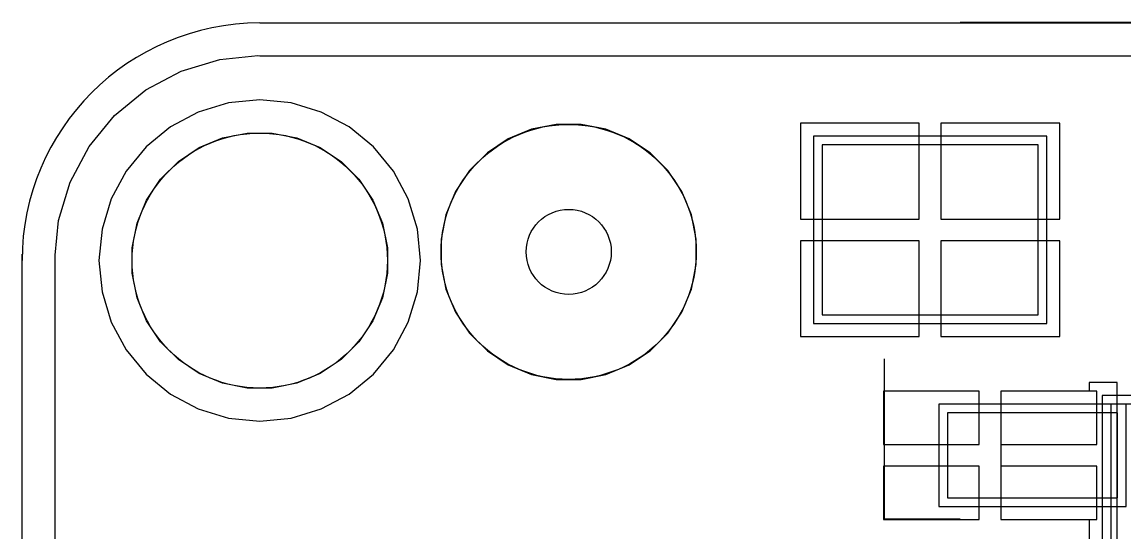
# Model space of a CAD drawing. Header units: millimetres. Extents: x 31.7 to 126, y 35.8 to 88.7.
# Drawn here: x 31.72 to 44.69, y 82.72 to 88.73 of the extents above; entities that cross this region are included whole.
import ezdxf

# ---------------------------------------------------------------- set-up
doc = ezdxf.new("R2010")
doc.units = ezdxf.units.MM
for name, color, linetype in [('BottomLayer', 5, 'Continuous'), ('BottomSolder', 6, 'Continuous'), ('KeepOutLayer', 6, 'Continuous'), ('MultiLayer', 9, 'Continuous'), ('TopLayer', 1, 'Continuous'), ('TopOverlay', 2, 'Continuous'), ('TopPaste', 8, 'Continuous'), ('TopSolder', 216, 'Continuous')]:
    doc.layers.add(name, color=color, linetype=linetype)

# ---------------------------------------------------------------- blocks, each defined once
blk = doc.blocks.new('MICROUSB_5S_9')
at = {"layer": 'BottomLayer'}
for p, q in [((0.065, 3.65), (-2.475, 3.65)), ((-2.475, 3.65), (-2.475, 1.65)), ((0.065, 1.65), (0.065, 3.65)), ((7.315, 3.65), (4.775, 3.65)), ((4.775, 3.65), (4.775, 1.65)), ((7.315, 1.65), (7.315, 3.65)), ((-2.475, 1.65), (0.065, 1.65)), ((4.775, 1.65), (7.315, 1.65)), ((1, 0.5), (-1, 0.5)), ((-1, 0.5), (-1, -0.5)), ((1, -0.5), (1, 0.5)), ((5.85, 0.5), (3.85, 0.5)), ((3.85, 0.5), (3.85, -0.5)), ((5.85, -0.5), (5.85, 0.5)), ((-1, -0.5), (1, -0.5)), ((3.85, -0.5), (5.85, -0.5))]:
    blk.add_line(p, q, dxfattribs=at)
at = {"layer": 'BottomSolder'}
for p, q in [((0.167, 3.752), (-2.576, 3.752)), ((-2.576, 3.752), (-2.576, 1.548)), ((0.167, 1.548), (0.167, 3.752)), ((7.417, 3.752), (4.674, 3.752)), ((4.674, 3.752), (4.674, 1.548)), ((7.417, 1.548), (7.417, 3.752)), ((-2.576, 1.548), (0.167, 1.548)), ((4.674, 1.548), (7.417, 1.548)), ((1.102, 0.602), (-1.102, 0.602)), ((-1.102, 0.602), (-1.102, -0.602)), ((1.102, -0.602), (1.102, 0.602)), ((5.952, 0.602), (3.748, 0.602)), ((3.748, 0.602), (3.748, -0.602)), ((5.952, -0.602), (5.952, 0.602)), ((-1.102, -0.602), (1.102, -0.602)), ((3.748, -0.602), (5.952, -0.602))]:
    blk.add_line(p, q, dxfattribs=at)
at = {"layer": 'MultiLayer'}
for p, q in [((0.065, 3.65), (-2.475, 3.65)), ((-2.475, 3.65), (-2.475, 1.65)), ((0.065, 1.65), (0.065, 3.65)), ((7.315, 3.65), (4.775, 3.65)), ((4.775, 3.65), (4.775, 1.65)), ((7.315, 1.65), (7.315, 3.65)), ((-2.475, 1.65), (0.065, 1.65)), ((4.775, 1.65), (7.315, 1.65)), ((1, 0.5), (-1, 0.5)), ((-1, 0.5), (-1, -0.5)), ((1, -0.5), (1, 0.5)), ((5.85, 0.5), (3.85, 0.5)), ((3.85, 0.5), (3.85, -0.5)), ((5.85, -0.5), (5.85, 0.5)), ((-1, -0.5), (1, -0.5)), ((3.85, -0.5), (5.85, -0.5))]:
    blk.add_line(p, q, dxfattribs=at)
at = {"layer": 'TopLayer'}
for p, q in [((0.065, 3.65), (-2.475, 3.65)), ((-2.475, 3.65), (-2.475, 1.65)), ((0.065, 1.65), (0.065, 3.65)), ((1.421, 3.65), (1.421, 2.15)), ((3.421, 3.65), (1.421, 3.65)), ((3.421, 2.15), (3.421, 3.65)), ((7.315, 3.65), (4.775, 3.65)), ((4.775, 3.65), (4.775, 1.65)), ((7.315, 1.65), (7.315, 3.65)), ((1.421, 2.15), (3.421, 2.15)), ((-2.475, 1.65), (0.065, 1.65)), ((4.775, 1.65), (7.315, 1.65)), ((0.921, 0.6), (0.921, -1.9)), ((1.321, 0.6), (0.921, 0.6)), ((1.321, -1.9), (1.321, 0.6)), ((1.571, 0.6), (1.571, -1.9)), ((1.971, 0.6), (1.571, 0.6)), ((1.971, -1.9), (1.971, 0.6)), ((2.221, 0.6), (2.221, -1.9)), ((2.621, 0.6), (2.221, 0.6)), ((2.621, -1.9), (2.621, 0.6)), ((2.871, 0.6), (2.871, -1.9)), ((3.271, 0.6), (2.871, 0.6)), ((3.271, -1.9), (3.271, 0.6)), ((3.521, 0.6), (3.521, -1.9)), ((3.921, 0.6), (3.521, 0.6)), ((3.921, -1.9), (3.921, 0.6)), ((1, 0.5), (-1, 0.5)), ((-1, 0.5), (-1, -0.5)), ((1, -0.5), (1, 0.5)), ((5.85, 0.5), (3.85, 0.5)), ((3.85, 0.5), (3.85, -0.5)), ((5.85, -0.5), (5.85, 0.5)), ((-1, -0.5), (1, -0.5)), ((3.85, -0.5), (5.85, -0.5)), ((0.921, -1.9), (1.321, -1.9)), ((1.571, -1.9), (1.971, -1.9)), ((2.221, -1.9), (2.621, -1.9)), ((2.871, -1.9), (3.271, -1.9)), ((3.521, -1.9), (3.921, -1.9))]:
    blk.add_line(p, q, dxfattribs=at)
at = {"layer": 'TopOverlay'}
for p, q in [((-0.852, 5.095), (5.498, 5.095)), ((-1.741, -0.747), (-1.741, 1.133)), ((6.641, -0.747), (6.641, 1.133)), ((-1.741, -0.747), (-0.852, -0.747)), ((5.625, -0.747), (6.641, -0.747))]:
    blk.add_line(p, q, dxfattribs=at)
at = {"layer": 'TopPaste'}
for p, q in [((1.421, 3.65), (1.421, 2.15)), ((3.421, 3.65), (1.421, 3.65)), ((3.421, 2.15), (3.421, 3.65)), ((1.421, 2.15), (3.421, 2.15)), ((0.921, 0.6), (0.921, -1.9)), ((1.321, 0.6), (0.921, 0.6)), ((1.321, -1.9), (1.321, 0.6)), ((1.571, 0.6), (1.571, -1.9)), ((1.971, 0.6), (1.571, 0.6)), ((1.971, -1.9), (1.971, 0.6)), ((2.221, 0.6), (2.221, -1.9)), ((2.621, 0.6), (2.221, 0.6)), ((2.621, -1.9), (2.621, 0.6)), ((2.871, 0.6), (2.871, -1.9)), ((3.271, 0.6), (2.871, 0.6)), ((3.271, -1.9), (3.271, 0.6)), ((3.521, 0.6), (3.521, -1.9)), ((3.921, 0.6), (3.521, 0.6)), ((3.921, -1.9), (3.921, 0.6)), ((0.921, -1.9), (1.321, -1.9)), ((1.571, -1.9), (1.971, -1.9)), ((2.221, -1.9), (2.621, -1.9)), ((2.871, -1.9), (3.271, -1.9)), ((3.521, -1.9), (3.921, -1.9))]:
    blk.add_line(p, q, dxfattribs=at)
at = {"layer": 'TopSolder'}
for p, q in [((0.167, 3.752), (-2.576, 3.752)), ((-2.576, 3.752), (-2.576, 1.548)), ((0.167, 1.548), (0.167, 3.752)), ((1.319, 3.752), (1.319, 2.048)), ((3.522, 3.752), (1.319, 3.752)), ((3.522, 2.048), (3.522, 3.752)), ((7.417, 3.752), (4.674, 3.752)), ((4.674, 3.752), (4.674, 1.548)), ((7.417, 1.548), (7.417, 3.752)), ((1.319, 2.048), (3.522, 2.048)), ((-2.576, 1.548), (0.167, 1.548)), ((4.674, 1.548), (7.417, 1.548)), ((0.819, 0.702), (0.819, -2.002)), ((1.422, 0.702), (0.819, 0.702)), ((1.422, -2.002), (1.422, 0.702)), ((1.469, 0.702), (1.469, -2.002)), ((2.072, 0.702), (1.469, 0.702)), ((2.072, -2.002), (2.072, 0.702)), ((2.119, 0.702), (2.119, -2.002)), ((2.722, 0.702), (2.119, 0.702)), ((2.722, -2.002), (2.722, 0.702)), ((2.769, 0.702), (2.769, -2.002)), ((3.372, 0.702), (2.769, 0.702)), ((3.372, -2.002), (3.372, 0.702)), ((3.419, 0.702), (3.419, -2.002)), ((4.022, 0.702), (3.419, 0.702)), ((4.022, -2.002), (4.022, 0.702)), ((1.102, 0.602), (-1.102, 0.602)), ((-1.102, 0.602), (-1.102, -0.602)), ((1.102, -0.602), (1.102, 0.602)), ((5.952, 0.602), (3.748, 0.602)), ((3.748, 0.602), (3.748, -0.602)), ((5.952, -0.602), (5.952, 0.602)), ((-1.102, -0.602), (1.102, -0.602)), ((3.748, -0.602), (5.952, -0.602)), ((0.819, -2.002), (1.422, -2.002)), ((1.469, -2.002), (2.072, -2.002)), ((2.119, -2.002), (2.722, -2.002)), ((2.769, -2.002), (3.372, -2.002)), ((3.419, -2.002), (4.022, -2.002))]:
    blk.add_line(p, q, dxfattribs=at)

msp = doc.modelspace()

# ---------------------------------------------------------------- linework, layer by layer
at = {"layer": 'BottomLayer'}
for p, q in [((34.048, 88.294), (34.497, 88.338)), ((34.497, 88.338), (34.519, 88.334)), ((34.519, 88.334), (122.606, 88.334)), ((33.596, 88.157), (34.048, 88.294)), ((33.179, 87.934), (33.596, 88.157)), ((32.813, 87.634), (33.179, 87.934)), ((34.15, 87.782), (33.795, 87.674)), ((34.519, 87.818), (34.15, 87.782)), ((34.887, 87.782), (34.519, 87.818)), ((35.242, 87.674), (34.887, 87.782)), ((33.795, 87.674), (33.469, 87.5)), ((35.569, 87.5), (35.242, 87.674)), ((32.513, 87.268), (32.813, 87.634)), ((42.272, 87.542), (40.875, 87.542)), ((40.875, 87.542), (40.875, 86.415)), ((42.272, 86.415), (42.272, 87.542)), ((43.923, 87.542), (42.526, 87.542)), ((42.526, 87.542), (42.526, 86.415)), ((43.923, 86.415), (43.923, 87.542)), ((33.469, 87.5), (33.182, 87.265)), ((35.855, 87.265), (35.569, 87.5)), ((32.29, 86.851), (32.513, 87.268)), ((33.182, 87.265), (32.947, 86.978)), ((36.09, 86.978), (35.855, 87.265)), ((32.947, 86.978), (32.772, 86.652)), ((36.265, 86.652), (36.09, 86.978)), ((32.153, 86.399), (32.29, 86.851)), ((32.772, 86.652), (32.665, 86.297)), ((36.372, 86.297), (36.265, 86.652)), ((32.113, 85.993), (32.153, 86.399)), ((40.875, 86.415), (42.272, 86.415)), ((42.526, 86.415), (43.923, 86.415)), ((32.665, 86.297), (32.628, 85.928)), ((36.409, 85.928), (36.372, 86.297)), ((42.272, 86.161), (40.875, 86.161)), ((40.875, 86.161), (40.875, 85.034)), ((42.272, 85.034), (42.272, 86.161)), ((43.923, 86.161), (42.526, 86.161)), ((42.526, 86.161), (42.526, 85.034)), ((43.923, 85.034), (43.923, 86.161)), ((32.113, 38.684), (32.113, 85.993)), ((32.628, 85.928), (32.665, 85.559)), ((36.372, 85.559), (36.409, 85.928)), ((32.665, 85.559), (32.772, 85.205)), ((36.265, 85.205), (36.372, 85.559)), ((32.772, 85.205), (32.947, 84.878)), ((36.09, 84.878), (36.265, 85.205)), ((40.875, 85.034), (42.272, 85.034)), ((42.526, 85.034), (43.923, 85.034)), ((32.947, 84.878), (33.182, 84.592)), ((35.855, 84.592), (36.09, 84.878)), ((33.182, 84.592), (33.469, 84.357)), ((35.569, 84.357), (35.855, 84.592)), ((33.469, 84.357), (33.795, 84.182)), ((35.242, 84.182), (35.569, 84.357)), ((42.977, 84.392), (41.85, 84.392)), ((41.85, 84.392), (41.85, 83.765)), ((42.977, 83.765), (42.977, 84.392)), ((44.358, 84.392), (43.231, 84.392)), ((43.231, 84.392), (43.231, 83.765)), ((44.358, 83.765), (44.358, 84.392)), ((33.795, 84.182), (34.15, 84.074)), ((34.887, 84.074), (35.242, 84.182)), ((34.15, 84.074), (34.519, 84.038)), ((34.519, 84.038), (34.887, 84.074)), ((41.85, 83.765), (42.977, 83.765)), ((43.231, 83.765), (44.358, 83.765)), ((42.977, 83.511), (41.85, 83.511)), ((41.85, 83.511), (41.85, 82.884)), ((42.977, 82.884), (42.977, 83.511)), ((44.358, 83.511), (43.231, 83.511)), ((43.231, 83.511), (43.231, 82.884)), ((44.358, 82.884), (44.358, 83.511)), ((41.85, 82.884), (42.977, 82.884)), ((43.231, 82.884), (44.358, 82.884))]:
    msp.add_line(p, q, dxfattribs=at)
at = {"layer": 'KeepOutLayer'}
for p, q in [((34.519, 88.722), (122.606, 88.722)), ((31.725, 38.684), (31.725, 86.004))]:
    msp.add_line(p, q, dxfattribs=at)
msp.add_circle((34.519, 85.928), 1.5, dxfattribs=at)
msp.add_arc((34.519, 85.928), 2.794, 90, 180, dxfattribs=at)
at = {"layer": 'MultiLayer'}
for p, q in [((34.081, 87.371), (34.371, 87.428)), ((34.371, 87.428), (34.519, 87.428)), ((34.519, 87.428), (34.666, 87.428)), ((34.666, 87.428), (34.956, 87.371)), ((33.562, 87.093), (33.808, 87.257)), ((33.808, 87.257), (34.081, 87.371)), ((34.956, 87.371), (35.229, 87.257)), ((35.229, 87.257), (35.475, 87.093)), ((33.353, 86.884), (33.562, 87.093)), ((35.475, 87.093), (35.684, 86.884)), ((33.189, 86.639), (33.353, 86.884)), ((35.684, 86.884), (35.848, 86.639)), ((33.076, 86.366), (33.189, 86.639)), ((35.848, 86.639), (35.961, 86.366)), ((33.019, 86.076), (33.076, 86.366)), ((35.961, 86.366), (36.019, 86.076)), ((33.019, 85.928), (33.019, 86.076)), ((36.019, 86.076), (36.019, 85.928)), ((33.019, 85.78), (33.019, 85.928)), ((36.019, 85.928), (36.019, 85.78)), ((33.076, 85.491), (33.019, 85.78)), ((36.019, 85.78), (35.961, 85.491)), ((33.189, 85.218), (33.076, 85.491)), ((35.961, 85.491), (35.848, 85.218)), ((33.353, 84.972), (33.189, 85.218)), ((35.848, 85.218), (35.684, 84.972)), ((33.562, 84.763), (33.353, 84.972)), ((35.684, 84.972), (35.475, 84.763)), ((33.808, 84.599), (33.562, 84.763)), ((35.475, 84.763), (35.229, 84.599)), ((34.081, 84.486), (33.808, 84.599)), ((35.229, 84.599), (34.956, 84.486)), ((34.371, 84.428), (34.081, 84.486)), ((34.519, 84.428), (34.371, 84.428)), ((34.519, 84.428), (34.519, 84.428)), ((34.666, 84.428), (34.519, 84.428)), ((34.956, 84.486), (34.666, 84.428))]:
    msp.add_line(p, q, dxfattribs=at)
at = {"layer": 'TopLayer'}
for p, q in [((34.048, 88.294), (34.497, 88.338)), ((34.497, 88.338), (34.519, 88.334)), ((34.519, 88.334), (122.606, 88.334)), ((33.596, 88.157), (34.048, 88.294)), ((33.179, 87.934), (33.596, 88.157)), ((32.813, 87.634), (33.179, 87.934)), ((34.15, 87.782), (33.795, 87.674)), ((34.519, 87.818), (34.15, 87.782)), ((34.887, 87.782), (34.519, 87.818)), ((35.242, 87.674), (34.887, 87.782)), ((33.795, 87.674), (33.469, 87.5)), ((35.569, 87.5), (35.242, 87.674)), ((32.513, 87.268), (32.813, 87.634)), ((38.003, 87.53), (37.713, 87.472)), ((38.003, 87.53), (37.713, 87.472)), ((38.151, 87.53), (38.003, 87.53)), ((38.299, 87.53), (38.003, 87.53)), ((38.299, 87.53), (38.151, 87.53)), ((38.588, 87.472), (38.299, 87.53)), ((38.588, 87.472), (38.299, 87.53)), ((42.272, 87.542), (40.875, 87.542)), ((40.875, 87.542), (40.875, 86.415)), ((42.272, 86.415), (42.272, 87.542)), ((43.923, 87.542), (42.526, 87.542)), ((42.526, 87.542), (42.526, 86.415)), ((43.923, 86.415), (43.923, 87.542)), ((33.469, 87.5), (33.182, 87.265)), ((35.855, 87.265), (35.569, 87.5)), ((37.713, 87.472), (37.44, 87.359)), ((37.713, 87.472), (37.44, 87.359)), ((38.861, 87.359), (38.588, 87.472)), ((38.861, 87.359), (38.588, 87.472)), ((32.29, 86.851), (32.513, 87.268)), ((33.182, 87.265), (32.947, 86.978)), ((36.09, 86.978), (35.855, 87.265)), ((37.44, 87.359), (37.195, 87.195)), ((37.44, 87.359), (37.195, 87.195)), ((39.107, 87.195), (38.861, 87.359)), ((39.107, 87.195), (38.861, 87.359)), ((37.195, 87.195), (36.986, 86.986)), ((37.195, 87.195), (36.986, 86.986)), ((39.316, 86.986), (39.107, 87.195)), ((39.316, 86.986), (39.107, 87.195)), ((32.947, 86.978), (32.772, 86.652)), ((36.265, 86.652), (36.09, 86.978)), ((36.986, 86.986), (36.822, 86.74)), ((36.986, 86.986), (36.822, 86.74)), ((39.48, 86.74), (39.316, 86.986)), ((39.48, 86.74), (39.316, 86.986)), ((32.153, 86.399), (32.29, 86.851)), ((36.822, 86.74), (36.708, 86.467)), ((36.822, 86.74), (36.708, 86.467)), ((39.593, 86.467), (39.48, 86.74)), ((39.593, 86.467), (39.48, 86.74)), ((32.772, 86.652), (32.665, 86.297)), ((36.372, 86.297), (36.265, 86.652)), ((32.113, 85.993), (32.153, 86.399)), ((36.708, 86.467), (36.651, 86.178)), ((36.708, 86.467), (36.651, 86.178)), ((39.651, 86.178), (39.593, 86.467)), ((39.651, 86.178), (39.593, 86.467)), ((40.875, 86.415), (42.272, 86.415)), ((42.526, 86.415), (43.923, 86.415)), ((32.665, 86.297), (32.628, 85.928)), ((36.409, 85.928), (36.372, 86.297)), ((36.651, 86.178), (36.651, 86.03)), ((36.651, 86.178), (36.651, 85.882)), ((39.651, 86.03), (39.651, 86.178)), ((39.651, 85.882), (39.651, 86.178)), ((42.272, 86.161), (40.875, 86.161)), ((40.875, 86.161), (40.875, 85.034)), ((42.272, 85.034), (42.272, 86.161)), ((43.923, 86.161), (42.526, 86.161)), ((42.526, 86.161), (42.526, 85.034)), ((43.923, 85.034), (43.923, 86.161)), ((32.113, 38.684), (32.113, 85.993)), ((36.651, 86.03), (36.651, 85.882)), ((39.651, 85.882), (39.651, 86.03)), ((32.628, 85.928), (32.665, 85.559)), ((36.372, 85.559), (36.409, 85.928)), ((36.651, 85.882), (36.708, 85.592)), ((36.651, 85.882), (36.708, 85.592)), ((39.593, 85.592), (39.651, 85.882)), ((39.593, 85.592), (39.651, 85.882)), ((36.708, 85.592), (36.822, 85.319)), ((36.708, 85.592), (36.822, 85.319)), ((39.48, 85.319), (39.593, 85.592)), ((39.48, 85.319), (39.593, 85.592)), ((32.665, 85.559), (32.772, 85.205)), ((36.265, 85.205), (36.372, 85.559)), ((36.822, 85.319), (36.986, 85.074)), ((36.822, 85.319), (36.986, 85.074)), ((39.316, 85.074), (39.48, 85.319)), ((39.316, 85.074), (39.48, 85.319)), ((32.772, 85.205), (32.947, 84.878)), ((36.09, 84.878), (36.265, 85.205)), ((36.986, 85.074), (37.195, 84.865)), ((36.986, 85.074), (37.195, 84.865)), ((39.107, 84.865), (39.316, 85.074)), ((39.107, 84.865), (39.316, 85.074)), ((40.875, 85.034), (42.272, 85.034)), ((42.526, 85.034), (43.923, 85.034)), ((32.947, 84.878), (33.182, 84.592)), ((35.855, 84.592), (36.09, 84.878)), ((37.195, 84.865), (37.44, 84.701)), ((37.195, 84.865), (37.44, 84.701)), ((38.861, 84.701), (39.107, 84.865)), ((38.861, 84.701), (39.107, 84.865)), ((37.44, 84.701), (37.713, 84.587)), ((37.44, 84.701), (37.713, 84.587)), ((38.588, 84.587), (38.861, 84.701)), ((38.588, 84.587), (38.861, 84.701)), ((33.182, 84.592), (33.469, 84.357)), ((35.569, 84.357), (35.855, 84.592)), ((37.713, 84.587), (38.003, 84.53)), ((37.713, 84.587), (38.003, 84.53)), ((38.299, 84.53), (38.588, 84.587)), ((38.299, 84.53), (38.588, 84.587)), ((38.003, 84.53), (38.151, 84.53)), ((38.003, 84.53), (38.299, 84.53)), ((38.151, 84.53), (38.151, 84.53)), ((38.151, 84.53), (38.299, 84.53)), ((44.598, 84.492), (44.271, 84.492)), ((44.271, 84.492), (44.271, 84.392)), ((44.598, 82.988), (44.598, 84.492)), ((33.469, 84.357), (33.795, 84.182)), ((35.242, 84.182), (35.569, 84.357)), ((42.977, 84.392), (41.85, 84.392)), ((41.85, 84.392), (41.85, 83.765)), ((42.977, 83.765), (42.977, 84.392)), ((44.271, 84.392), (43.231, 84.392)), ((43.231, 84.392), (43.231, 83.638)), ((33.795, 84.182), (34.15, 84.074)), ((34.887, 84.074), (35.242, 84.182)), ((34.15, 84.074), (34.519, 84.038)), ((34.519, 84.038), (34.887, 84.074)), ((41.85, 83.765), (42.977, 83.765)), ((43.231, 83.638), (43.231, 82.884)), ((42.977, 83.511), (41.85, 83.511)), ((41.85, 83.511), (41.85, 82.884)), ((42.977, 82.884), (42.977, 83.511)), ((44.598, 81.484), (44.598, 82.988)), ((41.85, 82.884), (42.977, 82.884)), ((43.231, 82.884), (44.271, 82.884)), ((44.271, 82.884), (44.271, 81.484))]:
    msp.add_line(p, q, dxfattribs=at)
msp.add_circle((38.151, 86.03), 0.5, dxfattribs=at)
at = {"layer": 'TopSolder'}
msp.add_circle((38.151, 86.03), 1.5, dxfattribs=at)

# ---------------------------------------------------------------- block references
at = {"rotation": 360}
msp.add_blockref('MICROUSB_5S_9', (43.604, 83.638), dxfattribs=at)

doc.saveas('drawing.dxf')
